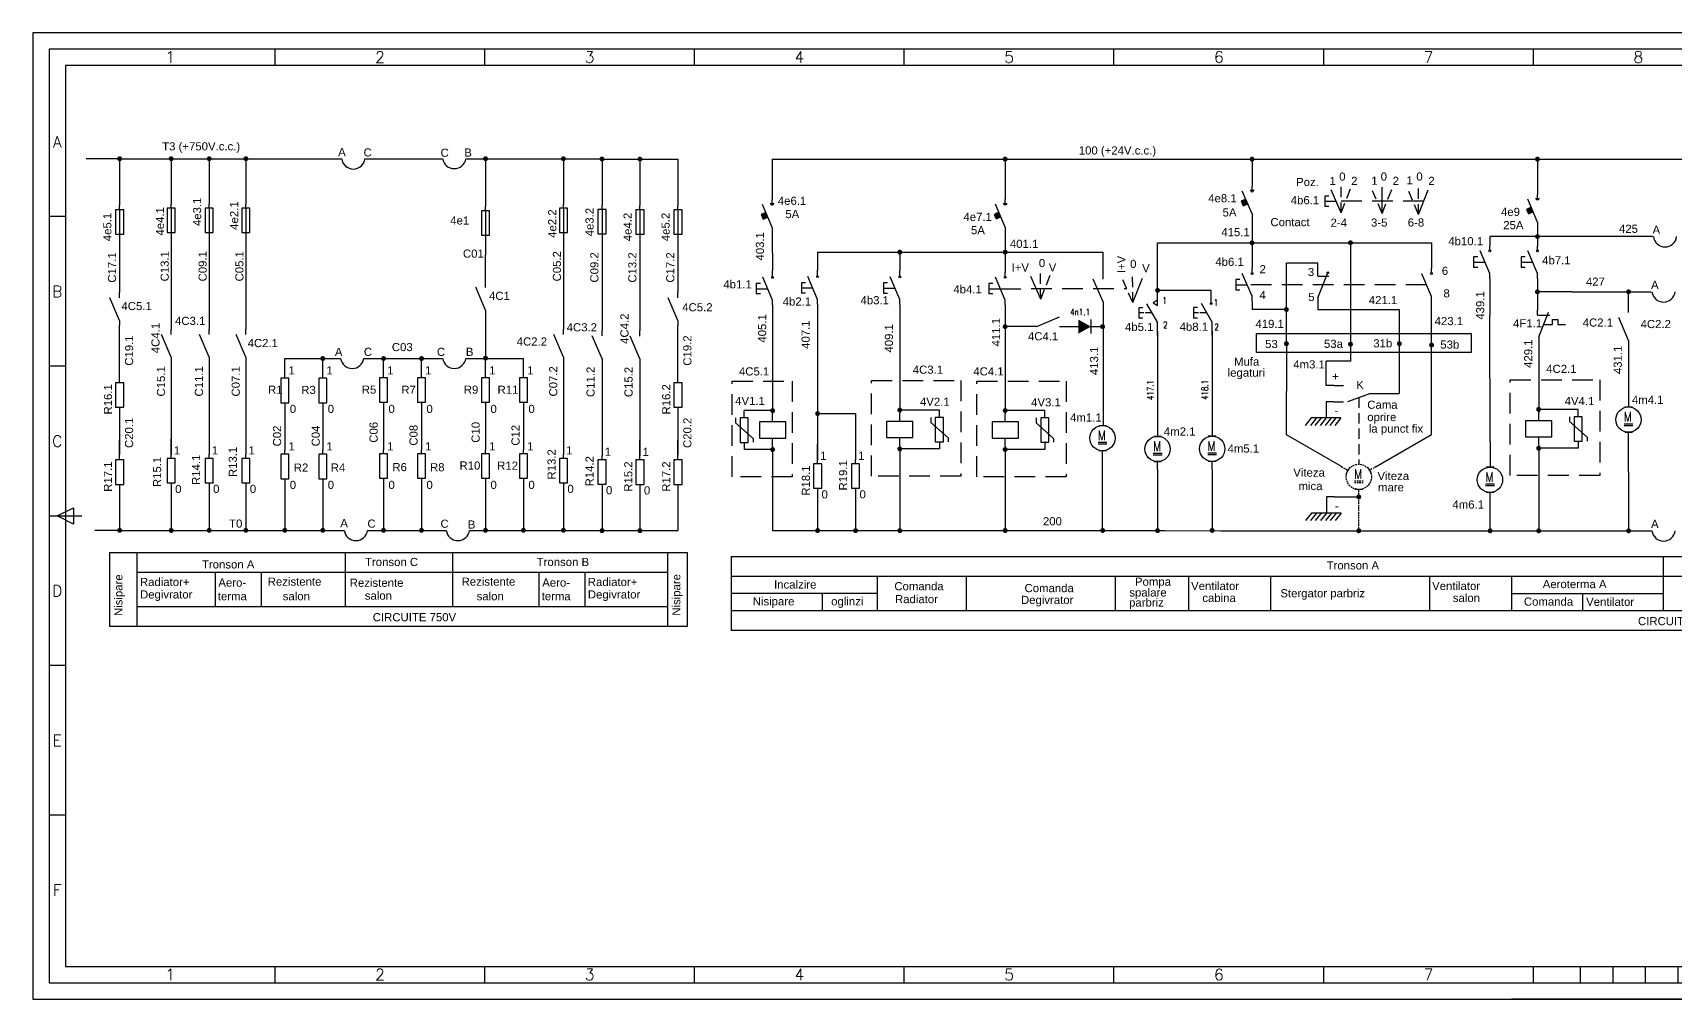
# Model space of a CAD drawing. Header units: millimetres. Extents: x 2616 to 3667, y 1624 to 1921.
# Drawn here: x 2616 to 3120, y 1624 to 1921 of the extents above; entities that cross this region are included whole.
import ezdxf
from ezdxf.enums import TextEntityAlignment as Align

# ---------------------------------------------------------------- set-up
doc = ezdxf.new("R2010")
doc.units = ezdxf.units.MM
for name, pattern in [('DASHED', [0.75, 0.5, -0.25]), ('DASHED2', [9.525, 6.35, -3.175]), ('HIDDEN2', [4.7625, 3.175, -1.5875])]:
    doc.linetypes.add(name, pattern=pattern)
doc.styles.add('ISO', font='SIMPLEX.shx')
doc.styles.add('ROMANS', font='ROMANS.shx', dxfattribs={"width": 0.8})
doc.styles.get("Standard").update_dxf_attribs({"font": 'arial.ttf'})

# ---------------------------------------------------------------- blocks, each defined once
blk = doc.blocks.new('5A4')
at = {"color": 70}
for p, q in [((-976.57, 287), (-976.57, 292)), ((-912.14, 287), (-912.14, 292)), ((-847.71, 287), (-847.71, 292)), ((-783.28, 287), (-783.28, 292)), ((-718.85, 287), (-718.85, 292)), ((-654.42, 287), (-654.42, 292)), ((-589.99, 287), (-589.99, 292)), ((-525.56, 282.05), (-525.56, 292)), ((-461.13, 287), (-461.13, 292)), ((-396.7, 287), (-396.7, 292)), ((-332.27, 287), (-332.27, 292)), ((-267.84, 287), (-267.84, 292)), ((-203.41, 287), (-203.41, 292)), ((-138.98, 287), (-138.98, 292)), ((-74.55, 287), (-74.55, 292)), ((-1041, 240.5), (-1046, 240.5)), ((-5, 240.5), (-10, 240.5)), ((-1041, 194.5), (-1046, 194.5)), ((-5, 194.5), (-10, 194.5)), ((-1046, 148.5), (-1036, 148.5)), ((-1043.5, 148.5), (-1038.5, 151)), ((-1038.5, 146), (-1043.5, 148.5)), ((-1038.5, 151), (-1038.5, 146)), ((-15, 148.5), (-5, 148.5)), ((-1041, 102.5), (-1046, 102.5)), ((-5, 102.5), (-10, 102.5)), ((-1041, 56.5), (-1046, 56.5)), ((-5, 56.5), (-10, 56.5)), ((-528, 12.5), (-523, 12.5)), ((-525.5, 7.5), (-528, 12.5)), ((-525.5, 10), (-525.5, 15)), ((-523, 12.5), (-525.5, 7.5)), ((-976.57, 5), (-976.57, 10)), ((-912.14, 5), (-912.14, 10)), ((-847.71, 5), (-847.71, 10)), ((-783.28, 5), (-783.28, 10)), ((-718.85, 5), (-718.85, 10)), ((-654.42, 5), (-654.42, 10)), ((-589.99, 5), (-589.99, 10)), ((-589.99, 5), (-589.99, 10)), ((-575.5, 5), (-575.5, 10)), ((-565.5, 5), (-565.5, 10)), ((-555.5, 5), (-555.5, 10)), ((-545.5, 5), (-545.5, 10)), ((-535.5, 5), (-535.5, 10)), ((-525.5, 10), (-525.5, 5)), ((-515.5, 5), (-515.5, 10)), ((-505.5, 5), (-505.5, 10)), ((-495.5, 5), (-495.5, 10)), ((-485.5, 5), (-485.5, 10)), ((-475.5, 5), (-475.5, 10)), ((-461.13, 5), (-461.13, 10)), ((-461.13, 5), (-461.13, 10)), ((-396.7, 5), (-396.7, 10)), ((-332.27, 5), (-332.27, 10)), ((-267.84, 5), (-267.84, 10)), ((-203.41, 5), (-203.41, 10)), ((-138.98, 5), (-138.98, 10)), ((-74.55, 5), (-74.55, 10))]:
    blk.add_line(p, q, dxfattribs=at)
at = {"color": 240}
for points in [[(0, 0), (0, 297), (-1051, 297), (-1051, 0)], [(-5, 5), (-5, 292), (-1046, 292), (-1046, 5)]]:
    blk.add_lwpolyline(points, close=True, dxfattribs=at)
at = {"color": 70}
blk.add_lwpolyline([(-1041, 287), (-1041, 10), (-10, 10), (-10, 287)], close=True, dxfattribs=at)
at = {"color": 50, "style": 'ISO'}
for s, p in [('1', (-1008.78, 289.55)), ('2', (-944.36, 289.55)), ('3', (-879.92, 289.55)), ('4', (-815.49, 289.55)), ('5', (-751.07, 289.55)), ('6', (-686.63, 289.55)), ('7', (-622.21, 289.55)), ('8', (-557.77, 289.55)), ('9', (-493.35, 289.55)), ('10', (-428.92, 289.55)), ('11', (-364.49, 289.55)), ('12', (-300.06, 289.55)), ('13', (-235.63, 289.55)), ('14', (-171.19, 289.55)), ('15', (-106.77, 289.55)), ('16', (-42.34, 289.55)), ('A', (-1043.5, 263.5)), ('A', (-7.5, 263.5)), ('B', (-1043.5, 217.5)), ('B', (-7.5, 217.5)), ('C', (-1043.5, 171.5)), ('C', (-7.5, 171.5)), ('D', (-1043.5, 125.5)), ('D', (-7.5, 125.5)), ('E', (-1043.5, 79.5)), ('E', (-7.5, 79.5)), ('F', (-1043.5, 33.5)), ('F', (-7.5, 33.5)), ('1', (-1008.78, 7.55)), ('2', (-944.36, 7.55)), ('3', (-879.92, 7.55)), ('4', (-815.49, 7.55)), ('5', (-751.07, 7.55)), ('6', (-686.63, 7.55)), ('7', (-622.21, 7.55)), ('10', (-428.92, 7.55)), ('11', (-364.49, 7.55)), ('12', (-300.06, 7.55)), ('13', (-235.63, 7.55)), ('14', (-171.19, 7.55)), ('15', (-106.77, 7.55)), ('16', (-42.34, 7.55))]:
    blk.add_text(s, height=3.5, dxfattribs=at).set_placement(p, align=Align.MIDDLE)

msp = doc.modelspace()

# ---------------------------------------------------------------- linework, layer by layer
at = {"color": 1}
for p, q in [((2642.59, 1882.46), (2632.26, 1882.46)), ((2642.59, 1882.46), (2690.08, 1882.46)), ((2642.59, 1882.46), (2642.59, 1868.04)), ((2658.42, 1882.46), (2658.42, 1868.51)), ((2670.08, 1882.46), (2670.08, 1868.51)), ((2681.37, 1882.46), (2681.37, 1868.51)), ((2690.08, 1882.46), (2710.81, 1882.46)), ((2710.81, 1882.46), (2710.81, 1882.46)), ((2717.96, 1882.46), (2741.83, 1882.46)), ((2741.83, 1882.29), (2741.86, 1882.29)), ((2748.95, 1882.46), (2778.72, 1882.46)), ((2755, 1882.46), (2755, 1867.73)), ((2778.72, 1882.46), (2789.98, 1882.46)), ((2778.94, 1882.46), (2778.94, 1868.51)), ((2790.79, 1882.37), (2790.79, 1868.08)), ((2791.16, 1882.37), (2794.86, 1882.37)), ((2794.86, 1882.37), (2814.11, 1882.37)), ((2802.45, 1882.34), (2802.45, 1868.04)), ((2814.11, 1882.37), (2814.11, 1868.04)), ((2843.06, 1882.33), (3058, 1882.33)), ((2843.06, 1882.33), (2843.06, 1869.94)), ((2914.65, 1882.41), (2914.65, 1869.97)), ((2990.5, 1882.33), (2990.5, 1874.01)), ((3058, 1882.33), (3068.63, 1882.33)), ((3068.63, 1882.33), (3091.48, 1882.33)), ((3078.17, 1882.33), (3078.17, 1871.51)), ((3091.48, 1882.33), (3149.67, 1882.29)), ((2990.5, 1865.51), (2987.5, 1872.51)), ((2989.87, 1872.76), (2991.13, 1872.76)), ((2990.5, 1872.76), (2990.5, 1874.01)), ((2642.59, 1866.79), (2642.59, 1868.04)), ((2658.42, 1867.26), (2658.42, 1868.51)), ((2658.42, 1867.26), (2658.42, 1859.76)), ((2670.08, 1867.26), (2670.08, 1868.51)), ((2670.08, 1867.26), (2670.08, 1859.76)), ((2681.37, 1867.26), (2681.37, 1868.51)), ((2681.37, 1867.26), (2681.37, 1859.76)), ((2755, 1866.48), (2755, 1867.73)), ((2778.94, 1867.26), (2778.94, 1868.51)), ((2778.94, 1867.26), (2778.94, 1859.76)), ((2790.79, 1866.83), (2790.79, 1868.08)), ((2802.45, 1866.79), (2802.45, 1868.04)), ((2814.11, 1866.79), (2814.11, 1868.04)), ((2843.19, 1861.12), (2840.06, 1868.44)), ((2842.43, 1868.69), (2843.69, 1868.69)), ((2843.06, 1868.69), (2843.06, 1869.94)), ((2914.65, 1861.47), (2911.65, 1868.47)), ((2914.02, 1868.72), (2915.28, 1868.72)), ((2914.65, 1868.72), (2914.65, 1869.97)), ((3014.08, 1870.99), (3012.83, 1870.99)), ((3012.83, 1870.99), (3012.83, 1867.76)), ((3012.83, 1869.37), (3016.33, 1869.38)), ((3014.08, 1867.76), (3012.83, 1867.76)), ((3078.17, 1863.01), (3075.17, 1870.01)), ((3077.54, 1870.26), (3078.8, 1870.26)), ((3078.17, 1870.26), (3078.17, 1871.51)), ((2642.59, 1866.79), (2642.59, 1859.29)), ((2755, 1866.48), (2755, 1858.98)), ((2790.79, 1866.83), (2790.79, 1859.33)), ((2802.45, 1866.79), (2802.45, 1859.29)), ((2814.11, 1866.79), (2814.11, 1859.29)), ((2990.5, 1865.51), (2990.5, 1864.01)), ((2990.5, 1864.01), (2990.5, 1856.62)), ((3078.17, 1863.01), (3078.17, 1861.51)), ((2642.59, 1859.29), (2642.59, 1858.05)), ((2642.59, 1858.05), (2642.59, 1841.34)), ((2658.42, 1859.76), (2658.42, 1858.51)), ((2658.42, 1858.51), (2658.42, 1830.05)), ((2670.08, 1859.76), (2670.08, 1858.51)), ((2670.08, 1858.51), (2670.08, 1830.05)), ((2681.37, 1859.76), (2681.37, 1858.51)), ((2681.37, 1858.51), (2681.37, 1830.05)), ((2755, 1858.98), (2755, 1857.73)), ((2755, 1857.73), (2755, 1852.85)), ((2778.94, 1859.76), (2778.94, 1858.51)), ((2778.94, 1858.51), (2778.94, 1830.05)), ((2790.79, 1859.33), (2790.79, 1858.08)), ((2790.79, 1858.08), (2790.79, 1829.62)), ((2802.45, 1859.29), (2802.45, 1858.05)), ((2802.45, 1858.05), (2802.45, 1829.58)), ((2814.11, 1859.29), (2814.11, 1858.05)), ((2814.11, 1858.05), (2814.11, 1841.34)), ((2843.19, 1853.57), (2843.19, 1861.12)), ((2914.65, 1861.47), (2914.65, 1859.97)), ((2914.65, 1859.97), (2914.65, 1847.52)), ((3113.6, 1858.52), (3063.56, 1858.52)), ((3063.56, 1858.52), (3063.56, 1855.66)), ((3078.17, 1861.51), (3078.17, 1855.66)), ((2755, 1842.93), (2755, 1852.84)), ((2843.19, 1853.57), (2843.19, 1848.08)), ((2857.02, 1853.74), (2944.7, 1853.74)), ((2857.02, 1853.74), (2857.02, 1848.32)), ((2882.27, 1853.74), (2882.27, 1848.26)), ((2944.7, 1847.04), (2944.7, 1853.75)), ((2961.47, 1856.62), (3045.63, 1856.62)), ((2961.47, 1841.93), (2961.47, 1856.62)), ((2990.5, 1856.62), (2990.5, 1848.69)), ((3020.73, 1856.64), (3020.73, 1831.71)), ((3045.63, 1856.65), (3045.63, 1848.73)), ((3059.81, 1852.27), (3058.56, 1852.27)), ((3058.56, 1852.27), (3058.56, 1849.05)), ((3063.56, 1847.16), (3060.56, 1854.16)), ((3063.56, 1854.41), (3063.56, 1855.66)), ((3074.42, 1852.27), (3073.17, 1852.27)), ((3073.17, 1852.27), (3073.17, 1849.05)), ((3078.17, 1847.16), (3075.17, 1854.16)), ((3078.17, 1854.41), (3078.17, 1855.66)), ((2843.19, 1847.51), (2843.19, 1848.08)), ((2843.19, 1846.26), (2843.19, 1847.51)), ((2857.02, 1847.74), (2857.02, 1848.32)), ((2857.02, 1846.49), (2857.02, 1847.74)), ((2882.27, 1847.69), (2882.27, 1848.26)), ((2882.27, 1846.44), (2882.27, 1847.69)), ((2914.65, 1846.27), (2914.65, 1847.52)), ((2944.7, 1845.41), (2944.7, 1847.04)), ((2990.5, 1840.19), (2987.5, 1847.19)), ((2990.5, 1847.44), (2990.5, 1848.69)), ((3010.71, 1850.37), (3001.04, 1850.37)), ((3001.04, 1831.71), (3001.04, 1850.37)), ((3010.71, 1848.19), (3010.71, 1850.37)), ((3010.71, 1846.35), (3010.71, 1848.19)), ((3010.71, 1839.69), (3013.71, 1847.19)), ((3045.63, 1840.11), (3042.63, 1847.11)), ((3045.63, 1847.48), (3045.63, 1848.73)), ((3058.56, 1850.66), (3062.06, 1850.66)), ((3059.81, 1849.05), (3058.56, 1849.05)), ((3063.56, 1845.66), (3063.56, 1847.16)), ((3073.17, 1850.66), (3076.67, 1850.66)), ((3074.42, 1849.05), (3073.17, 1849.05)), ((3078.17, 1845.66), (3078.17, 1847.16)), ((2755, 1835.95), (2752, 1842.95)), ((2838.19, 1844.12), (2838.19, 1840.9)), ((2839.44, 1844.12), (2838.19, 1844.12)), ((2838.19, 1842.51), (2841.69, 1842.51)), ((2843.19, 1839.01), (2840.19, 1846.01)), ((2852.02, 1844.36), (2852.02, 1841.13)), ((2853.27, 1844.36), (2852.02, 1844.36)), ((2852.02, 1842.74), (2855.51, 1842.74)), ((2857.02, 1839.24), (2854.02, 1846.24)), ((2878.52, 1844.3), (2877.27, 1844.3)), ((2877.27, 1844.3), (2877.27, 1841.07)), ((2877.27, 1842.69), (2880.77, 1842.69)), ((2882.27, 1839.19), (2879.27, 1846.19)), ((2909.65, 1844.13), (2909.65, 1840.91)), ((2910.9, 1844.13), (2909.65, 1844.13)), ((2909.65, 1842.52), (2913.15, 1842.52)), ((2914.65, 1839.02), (2911.65, 1846.02)), ((2944.7, 1838.43), (2941.7, 1845.43)), ((2977.97, 1842), (2961.47, 1842)), ((2961.47, 1837.36), (2961.47, 1841.93)), ((2977.97, 1838.2), (2977.97, 1842)), ((2985.5, 1845.31), (2985.5, 1842.08)), ((2986.75, 1845.31), (2985.5, 1845.31)), ((2985.5, 1843.69), (2989, 1843.7)), ((2986.75, 1842.08), (2985.5, 1842.08)), ((3063.56, 1845.66), (3063.56, 1834.39)), ((3078.17, 1845.66), (3078.17, 1835.97)), ((2642.59, 1832.72), (2639.59, 1839.72)), ((2642.59, 1839.71), (2642.59, 1841.34)), ((2814.11, 1832.73), (2811.11, 1839.73)), ((2814.11, 1839.71), (2814.11, 1841.34)), ((2839.44, 1840.9), (2838.19, 1840.9)), ((2843.19, 1837.51), (2843.19, 1839.01)), ((2843.19, 1837.51), (2843.19, 1818.14)), ((2853.27, 1841.13), (2852.02, 1841.13)), ((2857.02, 1837.74), (2857.02, 1839.24)), ((2857.02, 1837.74), (2857.02, 1818.37)), ((2878.52, 1841.07), (2877.27, 1841.07)), ((2882.27, 1837.69), (2882.27, 1839.19)), ((2882.27, 1837.69), (2882.27, 1818.31)), ((2910.9, 1840.91), (2909.65, 1840.91)), ((2914.65, 1837.52), (2914.65, 1839.02)), ((2914.65, 1837.52), (2914.65, 1818.15)), ((2944.7, 1838.43), (2944.7, 1837.05)), ((2944.7, 1837.05), (2944.7, 1800.47)), ((2956.96, 1836.66), (2955.71, 1836.66)), ((2955.71, 1836.66), (2955.71, 1833.44)), ((2961.47, 1832.21), (2958.2, 1837.88)), ((2961.47, 1838.99), (2960.1, 1838.18)), ((2960.1, 1838.18), (2961.48, 1837.35)), ((2973.73, 1836.73), (2972.48, 1836.73)), ((2972.48, 1836.73), (2972.48, 1833.5)), ((2978.24, 1832.28), (2974.97, 1837.95)), ((2990.5, 1838.69), (2990.5, 1840.19)), ((2990.5, 1838.69), (2990.5, 1836.11)), ((3010.71, 1839.69), (3010.71, 1836.15)), ((3045.63, 1831.71), (3045.63, 1840.11)), ((3088.78, 1841.57), (3078.17, 1841.57)), ((3088.78, 1841.57), (3113.14, 1841.57)), ((3106.19, 1835.24), (3106.19, 1841.57)), ((2642.59, 1832.72), (2642.59, 1831.34)), ((2755, 1835.95), (2755, 1820.43)), ((2814.11, 1832.73), (2814.11, 1831.35)), ((2924.35, 1830.86), (2931.35, 1833.86)), ((2957.22, 1835.05), (2955.71, 1835.05)), ((2956.96, 1833.44), (2955.71, 1833.44)), ((2959.83, 1835.05), (2957.67, 1835.05)), ((2961.47, 1830.19), (2961.47, 1832.21)), ((2973.99, 1835.12), (2972.48, 1835.12)), ((2973.99, 1835.12), (2972.48, 1835.12)), ((2973.73, 1833.5), (2972.48, 1833.5)), ((2976.61, 1835.12), (2974.44, 1835.12)), ((2978.24, 1830.26), (2978.24, 1832.28)), ((3001.04, 1836.11), (2990.5, 1836.11)), ((3001.04, 1825.62), (3001.04, 1831.71)), ((3010.71, 1836.15), (3035.74, 1836.15)), ((3020.73, 1831.71), (3020.73, 1825.63)), ((3035.74, 1836.15), (3035.74, 1831.71)), ((3035.74, 1831.71), (3035.74, 1810.87)), ((3045.63, 1810.87), (3045.63, 1831.71)), ((3063.63, 1795.43), (3063.56, 1834.39)), ((3078.17, 1834.43), (3078.17, 1835.97)), ((3078.55, 1827.77), (3081.55, 1835.27)), ((3082.83, 1833.08), (3084.44, 1833.08)), ((3082.83, 1831.48), (3082.83, 1833.08)), ((3084.44, 1833.08), (3084.44, 1831.48)), ((3106.19, 1826.62), (3103.19, 1833.62)), ((2642.59, 1819.59), (2642.59, 1831.34)), ((2658.42, 1821.43), (2655.42, 1828.43)), ((2658.42, 1828.41), (2658.42, 1830.05)), ((2670.08, 1821.43), (2667.08, 1828.43)), ((2670.08, 1828.41), (2670.08, 1830.05)), ((2681.37, 1821.43), (2678.37, 1828.43)), ((2681.37, 1828.41), (2681.37, 1830.05)), ((2778.94, 1821.43), (2775.94, 1828.43)), ((2778.94, 1828.41), (2778.94, 1830.05)), ((2790.79, 1821), (2787.79, 1828)), ((2790.79, 1827.98), (2790.79, 1829.62)), ((2802.45, 1820.97), (2799.45, 1827.97)), ((2802.45, 1827.95), (2802.45, 1829.58)), ((2814.11, 1819.59), (2814.11, 1831.35)), ((2924.35, 1830.86), (2914.65, 1830.86)), ((2931.34, 1830.86), (2932.97, 1830.86)), ((2932.97, 1830.86), (2944.58, 1830.86)), ((2961.47, 1828.16), (2961.47, 1830.19)), ((2961.47, 1829.51), (2961.47, 1799.51)), ((2978.24, 1828.23), (2978.24, 1830.26)), ((2978.24, 1829.57), (2978.24, 1799.57)), ((3078.55, 1827.77), (3078.55, 1826.27)), ((3080.05, 1831.52), (3082.83, 1831.48)), ((3084.44, 1831.48), (3086.79, 1831.48)), ((3106.19, 1826.62), (3106.19, 1825.24)), ((3001.04, 1825.25), (3001.04, 1810.87)), ((3020.73, 1825.63), (3020.73, 1820.26)), ((3078.55, 1826.27), (3078.55, 1818.52)), ((3106.19, 1825.24), (3106.19, 1813.97)), ((2642.59, 1814.88), (2642.59, 1819.59)), ((2658.42, 1821.43), (2658.42, 1820.05)), ((2658.42, 1820.05), (2658.42, 1791.59)), ((2670.08, 1821.43), (2670.08, 1820.05)), ((2670.08, 1820.05), (2670.08, 1791.59)), ((2681.37, 1821.43), (2681.37, 1820.05)), ((2681.37, 1820.05), (2681.37, 1791.59)), ((2693.34, 1821.05), (2710.48, 1821.05)), ((2693.34, 1816.23), (2693.34, 1821.05)), ((2705, 1816.23), (2705, 1821.05)), ((2717.6, 1821.05), (2741.83, 1821.05)), ((2723.66, 1816.35), (2723.66, 1821.05)), ((2735.32, 1816.35), (2735.32, 1821.05)), ((2748.95, 1821.05), (2766.66, 1821.05)), ((2755, 1816.35), (2755, 1821.18)), ((2766.66, 1816.35), (2766.66, 1821.05)), ((2778.94, 1821.43), (2778.94, 1820.05)), ((2778.94, 1820.05), (2778.94, 1791.59)), ((2790.79, 1821), (2790.79, 1819.62)), ((2790.79, 1819.62), (2790.79, 1791.16)), ((2802.45, 1820.97), (2802.45, 1819.59)), ((2802.45, 1819.59), (2802.45, 1791.13)), ((2814.11, 1814.88), (2814.11, 1819.59)), ((2843.19, 1818.14), (2843.19, 1804.06)), ((2857.02, 1818.37), (2857.02, 1789.91)), ((2882.27, 1818.31), (2882.27, 1804.24)), ((2914.65, 1818.15), (2914.65, 1804.08)), ((3013.25, 1816.49), (3013.25, 1820.26)), ((3020.73, 1820.26), (3013.25, 1820.26)), ((3013.25, 1812.79), (3013.25, 1816.49)), ((3078.55, 1818.52), (3078.55, 1804.45)), ((2642.59, 1813.63), (2642.59, 1814.88)), ((2693.34, 1814.98), (2693.34, 1816.23)), ((2705, 1814.98), (2705, 1816.23)), ((2723.66, 1815.1), (2723.66, 1816.35)), ((2735.32, 1815.1), (2735.32, 1816.35)), ((2755, 1815.1), (2755, 1816.35)), ((2766.66, 1815.1), (2766.66, 1816.35)), ((2814.11, 1813.63), (2814.11, 1814.88)), ((3015.59, 1812.79), (3013.25, 1812.79)), ((3015.59, 1812.79), (3017.09, 1812.79)), ((3017.09, 1812.79), (3018.59, 1812.79)), ((3106.19, 1813.91), (3106.19, 1806.16)), ((2693.34, 1807.48), (2693.34, 1806.23)), ((2705, 1807.48), (2705, 1806.23)), ((2723.66, 1807.6), (2723.66, 1806.35)), ((2723.66, 1806.35), (2723.66, 1793.01)), ((2735.32, 1807.6), (2735.32, 1806.35)), ((2735.32, 1806.35), (2735.32, 1793.01)), ((2755, 1807.6), (2755, 1806.35)), ((2755, 1806.35), (2755, 1793.01)), ((2766.66, 1807.6), (2766.66, 1806.35)), ((2766.66, 1806.35), (2766.66, 1793.01)), ((3001.04, 1797.62), (3001.04, 1810.87)), ((3013.25, 1807.79), (3013.25, 1802.83)), ((3015.59, 1807.79), (3013.25, 1807.79)), ((3015.59, 1807.79), (3017.09, 1807.79)), ((3017.09, 1807.79), (3018.59, 1807.79)), ((3026.84, 1810.29), (3019.84, 1807.79)), ((3026.84, 1810.29), (3031.11, 1810.29)), ((3031.11, 1810.29), (3035.74, 1810.29)), ((3035.74, 1810.87), (3035.74, 1810.29)), ((3045.63, 1797.67), (3045.63, 1810.87)), ((2642.59, 1806.13), (2642.59, 1804.88)), ((2642.59, 1804.88), (2642.59, 1791.54)), ((2693.34, 1806.23), (2693.34, 1792.88)), ((2705, 1806.23), (2705, 1792.88)), ((2814.11, 1806.13), (2814.11, 1804.88)), ((2814.11, 1804.88), (2814.11, 1791.54)), ((2831.81, 1802.79), (2831.81, 1801.26)), ((2834.47, 1802.79), (2834.47, 1805.04)), ((2843.57, 1805.04), (2834.47, 1805.04)), ((2843.19, 1801.56), (2843.19, 1804.06)), ((2857.02, 1804.14), (2868.68, 1804.14)), ((2868.68, 1804.14), (2868.68, 1789.91)), ((2894.42, 1805.22), (2882.27, 1805.22)), ((2882.27, 1801.74), (2882.27, 1804.24)), ((2891.76, 1802.97), (2891.76, 1801.44)), ((2891.76, 1801.44), (2897.16, 1796.68)), ((2894.42, 1802.97), (2894.42, 1805.22)), ((2926.8, 1805.06), (2914.65, 1805.06)), ((2914.65, 1801.58), (2914.65, 1804.08)), ((2924.14, 1802.8), (2924.14, 1801.27)), ((2926.8, 1802.8), (2926.8, 1805.06)), ((3008.7, 1802.83), (3006.85, 1800.51)), ((3010.25, 1802.83), (3008.4, 1800.51)), ((3017.77, 1802.83), (3008.7, 1802.83)), ((3011.68, 1802.83), (3009.82, 1800.51)), ((3013.25, 1802.83), (3011.39, 1800.51)), ((3014.8, 1802.83), (3012.94, 1800.51)), ((3016.22, 1802.83), (3014.37, 1800.51)), ((3017.77, 1802.83), (3015.92, 1800.51)), ((3090.7, 1805.43), (3078.55, 1805.43)), ((3078.55, 1801.95), (3078.55, 1804.45)), ((3088.04, 1803.18), (3088.04, 1801.65)), ((3088.04, 1801.65), (3093.44, 1796.89)), ((3090.7, 1803.18), (3090.7, 1805.43)), ((2658.42, 1791.56), (2658.42, 1796.38)), ((2831.81, 1801.26), (2837.21, 1796.5)), ((2837.21, 1796.5), (2837.21, 1795.3)), ((2843.19, 1794.06), (2843.19, 1796.56)), ((2882.27, 1794.24), (2882.27, 1796.74)), ((2897.16, 1796.68), (2897.16, 1795.47)), ((2914.65, 1794.07), (2914.65, 1796.58)), ((2924.14, 1801.27), (2929.54, 1796.52)), ((2929.54, 1796.52), (2929.54, 1795.31)), ((2961.47, 1799.51), (2961.47, 1797.14)), ((2978.24, 1799.57), (2978.24, 1797.2)), ((3017.95, 1787.86), (3001.04, 1797.62)), ((3028.63, 1787.86), (3045.63, 1797.67)), ((3078.55, 1794.45), (3078.55, 1796.95)), ((3093.44, 1796.89), (3093.44, 1795.68)), ((3104.77, 1801.02), (3107.51, 1801.02)), ((3104.77, 1800.5), (3107.51, 1800.5)), ((3106.19, 1786.21), (3106.19, 1798.39)), ((2642.59, 1791.12), (2642.59, 1795.95)), ((2658.42, 1790.31), (2658.42, 1791.56)), ((2670.08, 1790.34), (2670.08, 1791.59)), ((2681.37, 1790.34), (2681.37, 1791.59)), ((2693.34, 1791.63), (2693.34, 1792.88)), ((2705, 1791.63), (2705, 1792.88)), ((2723.66, 1791.76), (2723.66, 1793.01)), ((2735.32, 1791.76), (2735.32, 1793.01)), ((2755, 1791.76), (2755, 1793.01)), ((2766.66, 1791.76), (2766.66, 1793.01)), ((2778.94, 1790.34), (2778.94, 1791.59)), ((2802.45, 1791.13), (2802.45, 1795.95)), ((2814.11, 1791.13), (2814.11, 1795.95)), ((2834.47, 1795.34), (2834.47, 1793.08)), ((2843.57, 1793.08), (2834.47, 1793.08)), ((2843.19, 1794.06), (2843.19, 1783.43)), ((2857.02, 1789.91), (2857.02, 1794.74)), ((2882.27, 1794.24), (2882.27, 1783.61)), ((2894.42, 1793.26), (2882.27, 1793.26)), ((2894.42, 1795.52), (2894.42, 1793.26)), ((2914.65, 1794.07), (2914.65, 1783.44)), ((2926.8, 1793.1), (2914.65, 1793.1)), ((2926.8, 1795.35), (2926.8, 1793.1)), ((2943.17, 1795.33), (2945.91, 1795.33)), ((2943.17, 1794.81), (2945.91, 1794.81)), ((2944.58, 1768.2), (2944.58, 1792.7)), ((2960.1, 1792.01), (2962.84, 1792.01)), ((2960.1, 1791.48), (2962.84, 1791.48)), ((2976.88, 1792.07), (2979.61, 1792.07)), ((2976.88, 1791.55), (2979.61, 1791.55)), ((3063.63, 1795.43), (3063.63, 1787.69)), ((3078.55, 1794.45), (3078.55, 1783.82)), ((3090.7, 1793.47), (3078.55, 1793.47)), ((3090.7, 1795.73), (3090.7, 1793.47)), ((2642.59, 1789.87), (2642.59, 1791.12)), ((2790.79, 1789.91), (2790.79, 1791.16)), ((2802.45, 1789.88), (2802.45, 1791.13)), ((2814.11, 1789.88), (2814.11, 1791.13)), ((2857.02, 1788.66), (2857.02, 1789.91)), ((2868.68, 1788.66), (2868.68, 1789.91)), ((2961.47, 1787.01), (2961.47, 1789.37)), ((2961.47, 1787.01), (2961.47, 1768.15)), ((2978.24, 1787.07), (2978.24, 1789.43)), ((2978.24, 1787.07), (2978.24, 1768.22)), ((3106.19, 1786.21), (3106.19, 1768.11)), ((2642.59, 1782.37), (2642.59, 1781.13)), ((2642.59, 1781.13), (2642.59, 1768.16)), ((2658.42, 1782.81), (2658.42, 1781.56)), ((2658.42, 1781.56), (2658.42, 1768.21)), ((2670.08, 1782.84), (2670.08, 1781.59)), ((2670.08, 1781.59), (2670.08, 1768.25)), ((2681.37, 1782.84), (2681.37, 1781.59)), ((2681.37, 1781.59), (2681.37, 1768.25)), ((2693.34, 1784.13), (2693.34, 1768.12)), ((2705, 1784.13), (2705, 1768.12)), ((2723.66, 1784.26), (2723.66, 1768.25)), ((2735.32, 1784.26), (2735.32, 1768.25)), ((2755, 1784.26), (2755, 1768.25)), ((2766.66, 1784.26), (2766.66, 1768.25)), ((2778.94, 1782.84), (2778.94, 1781.59)), ((2778.94, 1781.59), (2778.94, 1768.25)), ((2790.79, 1782.41), (2790.79, 1781.16)), ((2790.79, 1781.16), (2790.79, 1768.16)), ((2802.45, 1782.38), (2802.45, 1781.13)), ((2802.45, 1781.13), (2802.45, 1768.16)), ((2814.11, 1782.38), (2814.11, 1781.13)), ((2814.11, 1781.13), (2814.11, 1768.16)), ((2843.19, 1783.43), (2843.19, 1768.17)), ((2857.02, 1781.16), (2857.02, 1779.91)), ((2868.68, 1781.16), (2868.68, 1779.91)), ((2882.27, 1783.61), (2882.27, 1768.17)), ((2914.65, 1783.44), (2914.65, 1768.2)), ((3062.21, 1782.55), (3064.95, 1782.55)), ((3062.21, 1782.03), (3064.95, 1782.03)), ((3078.55, 1783.82), (3078.55, 1768.11)), ((2857.02, 1779.91), (2857.02, 1768.17)), ((2868.68, 1779.91), (2868.68, 1768.14)), ((3015.67, 1778.53), (3013.33, 1778.53)), ((3013.33, 1778.53), (3013.33, 1773.57)), ((3015.67, 1778.53), (3023.29, 1778.53)), ((3063.63, 1767.74), (3063.63, 1779.92)), ((3008.79, 1773.57), (3006.93, 1771.24)), ((3010.33, 1773.57), (3008.48, 1771.24)), ((3017.85, 1773.57), (3008.79, 1773.57)), ((3011.76, 1773.57), (3009.9, 1771.24)), ((3013.33, 1773.57), (3011.47, 1771.24)), ((3014.88, 1773.57), (3013.02, 1771.24)), ((3016.31, 1773.57), (3014.45, 1771.24)), ((3017.85, 1773.57), (3016, 1771.24)), ((2642.59, 1768.25), (2634.94, 1768.25)), ((2642.59, 1768.25), (2685.34, 1768.25)), ((2685.34, 1768.25), (2711.57, 1768.25)), ((2718.72, 1768.25), (2742.92, 1768.25)), ((2750.07, 1768.25), (2763.72, 1768.25)), ((2763.72, 1768.25), (2774.9, 1768.25)), ((2774.9, 1768.25), (2794.67, 1768.25)), ((2794.67, 1768.25), (2814.11, 1768.25)), ((2843.19, 1768.17), (2956.08, 1768.17)), ((2956.08, 1768.17), (2963.57, 1768.17)), ((2963.57, 1768.17), (2980.85, 1768.11)), ((2980.85, 1768.11), (3061.21, 1768.11)), ((3061.21, 1768.11), (3068.63, 1768.11)), ((3068.63, 1768.11), (3091.48, 1768.11)), ((3091.48, 1768.11), (3113.33, 1768.11)), ((2639.44, 1761.39), (2816.96, 1761.39)), ((2639.44, 1761.39), (2639.44, 1738.69)), ((2647.96, 1738.69), (2647.96, 1761.39)), ((2711.83, 1761.39), (2711.83, 1744.69)), ((2744.84, 1761.39), (2744.84, 1744.69)), ((2810.85, 1761.39), (2810.85, 1738.69)), ((2816.96, 1761.39), (2816.96, 1738.69)), ((2830.51, 1760.28), (2830.51, 1737.49)), ((2830.51, 1760.19), (3472.5, 1760.19)), ((3116.79, 1760.19), (3116.79, 1743.49)), ((2647.96, 1755.4), (2810.85, 1755.4)), ((2671.9, 1755.4), (2671.9, 1744.69)), ((2686.06, 1755.4), (2686.06, 1744.69)), ((2771.4, 1755.4), (2771.4, 1744.69)), ((2785.55, 1755.4), (2785.55, 1744.69)), ((2830.51, 1754.2), (3472.5, 1754.2)), ((2875.32, 1754.2), (2875.32, 1743.49)), ((2902.61, 1754.2), (2902.61, 1743.49)), ((2948.44, 1754.2), (2948.44, 1743.49)), ((2971.01, 1754.2), (2971.01, 1743.49)), ((2996.13, 1754.2), (2996.13, 1743.49)), ((3045.06, 1754.2), (3045.06, 1743.49)), ((3070.19, 1754.2), (3070.19, 1743.49)), ((2875.32, 1748.84), (2830.51, 1748.84)), ((2858.44, 1748.84), (2858.44, 1743.49)), ((3070.19, 1748.84), (3116.79, 1748.84)), ((3091.98, 1748.84), (3091.98, 1743.49)), ((2810.85, 1744.69), (2647.96, 1744.69)), ((3472.5, 1743.49), (2830.51, 1743.49)), ((2816.96, 1738.69), (2639.44, 1738.69)), ((2924.24, 1737.49), (2830.51, 1737.49)), ((3472.5, 1737.49), (2924.24, 1737.49))]:
    msp.add_line(p, q, dxfattribs=at)
at = {"color": 3}
for p, q in [((3017.83, 1865.87), (3014.83, 1872.87)), ((3030.45, 1865.64), (3030.47, 1873.72)), ((3041.63, 1865.37), (3044.63, 1872.87)), ((2925.55, 1839.28), (2922.55, 1846.28)), ((2953.82, 1838.26), (2956.82, 1845.76)), ((2991.9, 1828.77), (3057.8, 1828.77)), ((2991.9, 1822.95), (2991.9, 1828.77)), ((3057.8, 1828.77), (3057.8, 1822.95)), ((3057.8, 1822.95), (2991.9, 1822.95))]:
    msp.add_line(p, q, dxfattribs=at)
at = {"color": 1, "linetype": 'HIDDEN2'}
for p, q in [((3017.83, 1865.87), (3017.83, 1873.95)), ((3017.83, 1865.87), (3020.83, 1873.37)), ((3030.45, 1865.64), (3027.45, 1872.64)), ((3030.45, 1865.64), (3033.45, 1873.14)), ((3041.63, 1865.37), (3038.63, 1872.37)), ((3041.63, 1865.37), (3041.62, 1873.45)), ((2925.55, 1839.28), (2925.54, 1847.36)), ((2925.55, 1839.28), (2928.55, 1846.78)), ((2953.82, 1838.26), (2950.82, 1845.26)), ((2953.82, 1838.26), (2953.81, 1846.33)), ((3023.34, 1809.04), (3023.34, 1788.57))]:
    msp.add_line(p, q, dxfattribs=at)
at = {"color": 1, "linetype": 'DASHED2'}
for p, q in [((3043.24, 1869.39), (3016.33, 1869.39)), ((2913.15, 1842.52), (2951.98, 1842.55)), ((3044.09, 1843.71), (2988.99, 1843.71)), ((2830.81, 1784.72), (2830.81, 1814.1)), ((2830.81, 1814.1), (2849.16, 1814.1)), ((2849.16, 1814.1), (2849.16, 1784.72)), ((2849.16, 1784.72), (2830.81, 1784.72))]:
    msp.add_line(p, q, dxfattribs=at)
at = {"color": 1, "linetype": 'DASHED'}
for p, q in [((3017.95, 1787.86), (3020, 1786.67)), ((3028.63, 1787.86), (3026.58, 1786.67)), ((3021.92, 1783.44), (3024.66, 1783.44)), ((3021.92, 1782.92), (3024.66, 1782.92)), ((3023.29, 1768.11), (3023.29, 1780.8))]:
    msp.add_line(p, q, dxfattribs=at)
at = {"color": 240}
msp.add_line((3280.22, 1624.16), (3070.22, 1624.16), dxfattribs=at)
at = {"color": 1, "const_width": 0.75}
for points in [[(2642.21, 1882.46, 1), (2642.96, 1882.46, 1)], [(2658.05, 1882.46, 1), (2658.8, 1882.46, 1)], [(2669.71, 1882.46, 1), (2670.46, 1882.46, 1)], [(2680.99, 1882.46, 1), (2681.74, 1882.46, 1)], [(2754.62, 1882.46, 1), (2755.37, 1882.46, 1)], [(2778.56, 1882.46, 1), (2779.31, 1882.46, 1)], [(2790.41, 1882.37, 1), (2791.16, 1882.37, 1)], [(2802.07, 1882.34, 1), (2802.82, 1882.34, 1)], [(2914.27, 1882.33, 1), (2915.02, 1882.33, 1)], [(2990.12, 1882.33, 1), (2990.87, 1882.33, 1)], [(3077.8, 1882.33, 1), (3078.55, 1882.33, 1)], [(2990.12, 1856.62, 1), (2990.87, 1856.62, 1)], [(3020.36, 1856.64, 1), (3021.11, 1856.64, 1)], [(3077.8, 1858.54, 1), (3078.55, 1858.54, 1)], [(2881.89, 1853.74, 1), (2882.64, 1853.74, 1)], [(2914.27, 1853.74, 1), (2915.02, 1853.74, 1)], [(2961.09, 1842, 1), (2961.84, 1842, 1)], [(3077.8, 1841.57, 1), (3078.55, 1841.57, 1)], [(3105.81, 1841.57, 1), (3106.56, 1841.57, 1)], [(3000.67, 1836.11, 1), (3001.42, 1836.11, 1)], [(2914.27, 1830.86, 1), (2915.02, 1830.86, 1)], [(2944.21, 1830.86, 1), (2944.96, 1830.86, 1)], [(2704.62, 1821.05, 1), (2705.37, 1821.05, 1)], [(2723.28, 1821.05, 1), (2724.03, 1821.05, 1)], [(2734.95, 1821.05, 1), (2735.7, 1821.05, 1)], [(2754.62, 1821.18, 1), (2755.37, 1821.18, 1)], [(3000.67, 1825.62, 1), (3001.42, 1825.62, 1)], [(3020.36, 1825.46, 1), (3021.11, 1825.46, 1)], [(3035.38, 1825.62, 1), (3036.13, 1825.62, 1)], [(3045.26, 1825.19, 1), (3046.01, 1825.19, 1)], [(2842.82, 1805.04, 1), (2843.57, 1805.04, 1)], [(2856.64, 1804.14, 1), (2857.39, 1804.14, 1)], [(2881.89, 1805.22, 1), (2882.64, 1805.22, 1)], [(2914.27, 1805.06, 1), (2915.02, 1805.06, 1)], [(3078.17, 1805.43, 1), (3078.92, 1805.43, 1)], [(2842.82, 1793.08, 1), (2843.57, 1793.08, 1)], [(2881.89, 1793.26, 1), (2882.64, 1793.26, 1)], [(2914.27, 1793.1, 1), (2915.02, 1793.1, 1)], [(3078.17, 1793.47, 1), (3078.92, 1793.47, 1)], [(3022.91, 1778.53, 1), (3023.66, 1778.53, 1)], [(2642.21, 1768.25, 1), (2642.96, 1768.25, 1)], [(2658.05, 1768.21, 1), (2658.8, 1768.21, 1)], [(2669.71, 1768.25, 1), (2670.46, 1768.25, 1)], [(2680.99, 1768.25, 1), (2681.74, 1768.25, 1)], [(2692.96, 1768.25, 1), (2693.71, 1768.25, 1)], [(2704.62, 1768.25, 1), (2705.37, 1768.25, 1)], [(2723.28, 1768.25, 1), (2724.03, 1768.25, 1)], [(2734.95, 1768.25, 1), (2735.7, 1768.25, 1)], [(2754.62, 1768.25, 1), (2755.37, 1768.25, 1)], [(2766.28, 1768.25, 1), (2767.03, 1768.25, 1)], [(2778.56, 1768.25, 1), (2779.31, 1768.25, 1)], [(2790.41, 1768.16, 1), (2791.16, 1768.16, 1)], [(2802.07, 1768.16, 1), (2802.82, 1768.16, 1)], [(2856.64, 1768.17, 1), (2857.39, 1768.17, 1)], [(2868.3, 1768.17, 1), (2869.05, 1768.17, 1)], [(2881.89, 1768.17, 1), (2882.64, 1768.17, 1)], [(2914.27, 1768.2, 1), (2915.02, 1768.2, 1)], [(2944.21, 1768.2, 1), (2944.96, 1768.2, 1)], [(2961.09, 1768.15, 1), (2961.84, 1768.15, 1)], [(2977.87, 1768.22, 1), (2978.62, 1768.22, 1)], [(3022.91, 1768.11, 1), (3023.66, 1768.11, 1)], [(3063.25, 1768.11, 1), (3064, 1768.11, 1)], [(3078.17, 1768.11, 1), (3078.92, 1768.11, 1)], [(3105.81, 1768.11, 1), (3106.56, 1768.11, 1)]]:
    msp.add_lwpolyline(points, format="xyb", close=True, dxfattribs=at)
at = {"color": 1, "flags": 128}
for points in [[(2659.67, 1859.76), (2659.67, 1867.26), (2657.17, 1867.26), (2657.17, 1859.76)], [(2671.33, 1859.76), (2671.33, 1867.26), (2668.83, 1867.26), (2668.83, 1859.76)], [(2682.62, 1859.76), (2682.62, 1867.26), (2680.12, 1867.26), (2680.12, 1859.76)], [(2780.19, 1859.76), (2780.19, 1867.26), (2777.69, 1867.26), (2777.69, 1859.76)], [(2989.18, 1868.62), (2988.55, 1870.04), (2987.13, 1869.41), (2987.76, 1867.99)], [(3076.86, 1866.12), (3076.23, 1867.53), (3074.81, 1866.9), (3075.44, 1865.49)], [(2643.84, 1859.29), (2643.84, 1866.79), (2641.34, 1866.79), (2641.34, 1859.29)], [(2756.25, 1858.98), (2756.25, 1866.48), (2753.75, 1866.48), (2753.75, 1858.98)], [(2792.04, 1859.33), (2792.04, 1866.83), (2789.54, 1866.83), (2789.54, 1859.33)], [(2803.7, 1859.29), (2803.7, 1866.79), (2801.2, 1866.79), (2801.2, 1859.29)], [(2815.36, 1859.29), (2815.36, 1866.79), (2812.86, 1866.79), (2812.86, 1859.29)], [(2841.74, 1864.55), (2841.11, 1865.97), (2839.69, 1865.33), (2840.32, 1863.92)], [(2913.33, 1864.58), (2912.7, 1865.99), (2911.28, 1865.36), (2911.91, 1863.95)], [(2643.84, 1806.13), (2643.84, 1813.63), (2641.34, 1813.63), (2641.34, 1806.13)], [(2694.59, 1807.48), (2694.59, 1814.98), (2692.09, 1814.98), (2692.09, 1807.48)], [(2706.25, 1807.48), (2706.25, 1814.98), (2703.75, 1814.98), (2703.75, 1807.48)], [(2724.91, 1807.6), (2724.91, 1815.1), (2722.41, 1815.1), (2722.41, 1807.6)], [(2736.57, 1807.6), (2736.57, 1815.1), (2734.07, 1815.1), (2734.07, 1807.6)], [(2756.25, 1807.6), (2756.25, 1815.1), (2753.75, 1815.1), (2753.75, 1807.6)], [(2767.91, 1807.6), (2767.91, 1815.1), (2765.41, 1815.1), (2765.41, 1807.6)], [(2815.36, 1806.13), (2815.36, 1813.63), (2812.86, 1813.63), (2812.86, 1806.13)], [(2835.72, 1795.29), (2835.72, 1802.79), (2833.22, 1802.79), (2833.22, 1795.29)], [(2847.24, 1796.56), (2847.24, 1801.56), (2839.14, 1801.56), (2839.14, 1796.56)], [(2886.32, 1796.74), (2886.32, 1801.74), (2878.22, 1801.74), (2878.22, 1796.74)], [(2895.67, 1795.47), (2895.67, 1802.97), (2893.17, 1802.97), (2893.17, 1795.47)], [(2918.7, 1796.58), (2918.7, 1801.58), (2910.6, 1801.58), (2910.6, 1796.58)], [(2928.05, 1795.3), (2928.05, 1802.8), (2925.55, 1802.8), (2925.55, 1795.3)], [(3082.6, 1796.95), (3082.6, 1801.95), (3074.5, 1801.95), (3074.5, 1796.95)], [(3091.95, 1795.68), (3091.95, 1803.18), (3089.45, 1803.18), (3089.45, 1795.68)], [(2694.59, 1784.13), (2694.59, 1791.63), (2692.09, 1791.63), (2692.09, 1784.13)], [(2706.25, 1784.13), (2706.25, 1791.63), (2703.75, 1791.63), (2703.75, 1784.13)], [(2724.91, 1784.26), (2724.91, 1791.76), (2722.41, 1791.76), (2722.41, 1784.26)], [(2736.57, 1784.26), (2736.57, 1791.76), (2734.07, 1791.76), (2734.07, 1784.26)], [(2756.25, 1784.26), (2756.25, 1791.76), (2753.75, 1791.76), (2753.75, 1784.26)], [(2767.91, 1784.26), (2767.91, 1791.76), (2765.41, 1791.76), (2765.41, 1784.26)], [(2643.84, 1782.37), (2643.84, 1789.87), (2641.34, 1789.87), (2641.34, 1782.37)], [(2659.67, 1782.81), (2659.67, 1790.31), (2657.17, 1790.31), (2657.17, 1782.81)], [(2671.33, 1782.84), (2671.33, 1790.34), (2668.83, 1790.34), (2668.83, 1782.84)], [(2682.62, 1782.84), (2682.62, 1790.34), (2680.12, 1790.34), (2680.12, 1782.84)], [(2780.19, 1782.84), (2780.19, 1790.34), (2777.69, 1790.34), (2777.69, 1782.84)], [(2792.04, 1782.41), (2792.04, 1789.91), (2789.54, 1789.91), (2789.54, 1782.41)], [(2803.7, 1782.38), (2803.7, 1789.88), (2801.2, 1789.88), (2801.2, 1782.38)], [(2815.36, 1782.38), (2815.36, 1789.88), (2812.86, 1789.88), (2812.86, 1782.38)], [(2858.27, 1781.16), (2858.27, 1788.66), (2855.77, 1788.66), (2855.77, 1781.16)], [(2869.93, 1781.16), (2869.93, 1788.66), (2867.43, 1788.66), (2867.43, 1781.16)]]:
    msp.add_lwpolyline(points, close=True, dxfattribs=at)
for points in [[(3010.71, 1846.35), (3014.13, 1846.35)], [(2940.98, 1833.03), (2940.98, 1828.7)], [(3078.17, 1834.43), (3081.96, 1834.43)]]:
    msp.add_lwpolyline(points, dxfattribs=at)
at = {"color": 1, "const_width": 0.24, "flags": 128}
msp.add_lwpolyline([(2940.76, 1830.86), (2937.23, 1832.83), (2937.23, 1828.9)], close=True, dxfattribs=at)
at = {"color": 1, "linetype": 'DASHED2'}
for points in [[(2873.54, 1814.28), (2901.01, 1814.28), (2901.01, 1784.9), (2873.54, 1784.9)], [(2905.92, 1814.11), (2933.39, 1814.11), (2933.39, 1784.73), (2905.92, 1784.73)], [(3069.82, 1814.49), (3097.29, 1814.49), (3097.29, 1785.11), (3069.82, 1785.11)]]:
    msp.add_lwpolyline(points, close=True, dxfattribs=at)
at = {"color": 1, "const_width": 0.4}
for points in [[(3104.94, 1806.16), (3107.44, 1806.16)], [(2943.33, 1800.47), (2945.83, 1800.47)], [(2960.22, 1797.14), (2962.72, 1797.14)], [(2976.99, 1797.2), (2979.49, 1797.2)], [(3107.44, 1798.39), (3104.94, 1798.39)], [(2945.83, 1792.7), (2943.33, 1792.7)], [(2962.72, 1789.37), (2960.22, 1789.37)], [(2979.49, 1789.43), (2976.99, 1789.43)], [(3062.38, 1787.69), (3064.88, 1787.69)], [(3064.88, 1779.92), (3062.38, 1779.92)]]:
    msp.add_lwpolyline(points, dxfattribs=at)
at = {"color": 1, "linetype": 'DASHED', "const_width": 0.4}
for points in [[(3019.37, 1785.59), (3020.62, 1787.75)], [(3027.2, 1785.59), (3025.95, 1787.75)], [(3024.54, 1780.8), (3022.04, 1780.8)]]:
    msp.add_lwpolyline(points, dxfattribs=at)
at = {"color": 1}
for centre, radius in [((2990.5, 1872.49), 0.273), ((2843.06, 1868.42), 0.273), ((2914.65, 1868.44), 0.273), ((3078.17, 1869.98), 0.273), ((3063.56, 1854.14), 0.273), ((3078.17, 1854.14), 0.273), ((2990.5, 1847.17), 0.273), ((3013.81, 1847.45), 0.273), ((3045.63, 1847.2), 0.273), ((2843.19, 1845.99), 0.273), ((2857.02, 1846.22), 0.273), ((2882.27, 1846.16), 0.273), ((2914.65, 1846), 0.273), ((2977.97, 1837.93), 0.273), ((3106.14, 1802.27), 3.89), ((2944.54, 1796.58), 3.89), ((2961.47, 1793.25), 3.89), ((2978.24, 1793.32), 3.89), ((3063.58, 1783.8), 3.89)]:
    msp.add_circle(centre, radius, dxfattribs=at)
at = {"color": 1, "linetype": 'DASHED'}
msp.add_circle((3023.29, 1784.69), 3.89, dxfattribs=at)
at = {"color": 1}
for centre, start, end in [((2714.38, 1882.9), 187.0535, 352.9465), ((2745.39, 1883.01), 188.7306, 351.2694), ((3117.37, 1858.96), 187.0535, 352.9465), ((3116.91, 1842.01), 187.0535, 352.9465), ((2714.04, 1821.6), 188.7306, 351.2694), ((2745.39, 1821.6), 188.7306, 351.2694), ((2715.15, 1768.69), 187.0535, 352.9465), ((2746.49, 1768.69), 187.0535, 352.9465), ((3116.91, 1768.56), 187.0535, 352.9465)]:
    msp.add_arc(centre, 3.6, start, end, dxfattribs=at)
for points in [[(2987.76, 1867.99), (2987.13, 1869.41), (2989.18, 1868.62), (2988.55, 1870.04)], [(3075.44, 1865.49), (3074.81, 1866.9), (3076.86, 1866.12), (3076.23, 1867.53)], [(2840.32, 1863.92), (2839.69, 1865.33), (2841.74, 1864.55), (2841.11, 1865.97)], [(2911.91, 1863.95), (2911.28, 1865.36), (2913.33, 1864.58), (2912.7, 1865.99)], [(2940.77, 1830.87), (2937.25, 1828.95), (2937.22, 1832.77)]]:
    msp.add_solid(points, dxfattribs=at)

# ---------------------------------------------------------------- block references
msp.add_blockref('5A4', (3666.92, 1624.16))

# ---------------------------------------------------------------- texts
for s, p in [('T3 (+750V.c.c.)', (2655.65, 1885.02)), ('A', (2709.72, 1883.25)), ('C', (2717.52, 1883.15)), ('C', (2741.18, 1883.06)), ('B', (2748.47, 1883.11)), ('100 (+24V.c.c.)', (2937.25, 1883.76)), ('0', (3017.27, 1875.74)), ('0', (3030.01, 1875.74)), ('1', (3037.97, 1874.6)), ('0', (3040.97, 1875.74)), ('Poz.', (3004.02, 1874.05)), ('1', (3014.28, 1874.38)), ('2', (3020.95, 1874.41)), ('1', (3027.13, 1874.44)), ('2', (3033.69, 1874.41)), ('2', (3044.65, 1874.41)), ('4e6.1', (2844.8, 1868.29)), ('4e8.1', (2977.03, 1869.06)), ('5A', (2981.45, 1864.72)), ('4b6.1', (3002.38, 1868.47)), ('4e9', (3066.97, 1864.88)), ('4e1', (2744.16, 1862.24)), ('5A', (2847.11, 1864.21)), ('4e7.1', (2901.83, 1863.34)), ('Contact', (2996.14, 1861.73)), ('2-4', (3014.61, 1861.55)), ('3-5', (3027.04, 1861.59)), ('6-8', (3038.33, 1861.61)), ('25A', (3067.67, 1860.8)), ('425', (3103.23, 1859.68)), ('A', (3113.54, 1859.38)), ('5A', (2904.14, 1859.26)), ('401.1', (2916.1, 1855.06)), ('415.1', (2981.06, 1858.65)), ('4b10.1', (3050.79, 1855.87)), ('C01', (2748.05, 1852.05)), ('4b6.1', (2979.21, 1849.53)), ('4b7.1', (3079.62, 1849.99)), ('I+V', (2916.62, 1847.79)), ('0', (2924.99, 1849.15)), ('V', (2928.03, 1847.82)), ('0', (2953.04, 1848.9)), ('V', (2956.72, 1847.57)), ('2', (2992.79, 1847.25)), ('3', (3007.63, 1846.39)), ('6', (3048.79, 1846.76)), ('4b1.1', (2828.06, 1842.61)), ('4b4.1', (2898.73, 1841.09)), ('4', (2992.79, 1839.34)), ('8', (3049.29, 1839.84)), ('427', (3093.07, 1843.44)), ('A', (3113.08, 1842.44)), ('4C5.1', (2643.15, 1835.94)), ('4C1', (2756.06, 1839.06)), ('4C5.2', (2815.43, 1835.56)), ('4b2.1', (2846.29, 1837.33)), ('4b3.1', (2870.2, 1837.73)), ('5', (3007.76, 1838.72)), ('421.1', (3026.36, 1837.77)), ('4C3.1', (2659.59, 1831.37)), ('4C3.2', (2779.93, 1829.4)), ('4b5.1', (2951.47, 1829.51)), ('4b8.1', (2968.24, 1829.57)), ('419.1', (2991.53, 1830.45)), ('423.1', (3046.58, 1831.31)), ('4F1.1', (3070.7, 1830.63)), ('4C2.1', (3092.08, 1830.87)), ('4C2.2', (3109.86, 1830.41)), ('4C2.1', (2681.9, 1824.56)), ('4C2.2', (2764.57, 1825.04)), ('4C4.1', (2921.64, 1826.64)), ('53', (2994.51, 1824.27)), ('53a', (3012.59, 1824.33)), ('31b', (3027.74, 1824.49)), ('53b', (3048.34, 1824.1)), ('A', (2708.71, 1821.84)), ('C', (2717.62, 1821.87)), ('C03', (2726.21, 1823.33)), ('C', (2740.06, 1821.84)), ('B', (2748.96, 1821.87)), ('Mufa', (2984.95, 1818.87)), ('1', (2694.44, 1816.15)), ('1', (2706.1, 1816.15)), ('1', (2724.76, 1816.15)), ('1', (2736.42, 1816.15)), ('1', (2756.09, 1816.15)), ('1', (2767.76, 1816.15)), ('4C5.1', (2832.84, 1815.85)), ('4C3.1', (2886.25, 1816.38)), ('4C4.1', (2904.85, 1815.86)), ('legaturi', (2983, 1815.46)), ('4m3.1', (3003.15, 1818)), ('4C2.1', (3080.87, 1816.63)), ('R1', (2688.17, 1810.22)), ('R3', (2698.38, 1810.15)), ('R5', (2716.98, 1810.25)), ('R7', (2729.12, 1810.22)), ('R9', (2748.32, 1810.25)), ('R11', (2758.69, 1810.22)), ('+', (3015.13, 1814.31)), ('K', (3022.5, 1811.68)), ('0', (2694.85, 1804.32)), ('0', (2706.51, 1804.32)), ('0', (2725.17, 1804.32)), ('0', (2736.84, 1804.32)), ('0', (2756.51, 1804.32)), ('0', (2768.17, 1804.32)), ('4V1.1', (2831.7, 1806.78)), ('4V2.1', (2888.47, 1806.52)), ('4V3.1', (2922.62, 1806.35)), ('Cama', (3025.89, 1805.61)), ('4V4.1', (3086.52, 1806.73)), ('4m4.1', (3107.19, 1807.09)), ('4m1.1', (2934.58, 1801.66)), ('-', (3015.87, 1803.75)), ('oprire', (3025.89, 1801.82)), ('4m2.1', (2963.4, 1797.38)), ('la punct fix', (3026.36, 1798.26)), ('1', (2659.22, 1791.56)), ('1', (2670.88, 1791.59)), ('1', (2682.17, 1791.59)), ('1', (2694.44, 1792.81)), ('1', (2706.1, 1792.81)), ('1', (2724.76, 1792.81)), ('1', (2736.42, 1792.81)), ('1', (2756.09, 1792.81)), ('1', (2767.76, 1792.81)), ('1', (2779.74, 1791.59)), ('1', (2791.59, 1791.16)), ('1', (2803.25, 1791.12)), ('1', (2857.81, 1789.91)), ('1', (2869.48, 1789.91)), ('4m5.1', (2982.97, 1792.14)), ('R2', (2696.08, 1786.29)), ('R4', (2707.43, 1786.31)), ('R6', (2726.37, 1786.43)), ('R8', (2737.94, 1786.39)), ('R10', (2747, 1786.93)), ('R12', (2758.57, 1786.88)), ('Viteza', (3003.16, 1784.75)), ('Viteza', (3029.03, 1783.71)), ('0', (2659.64, 1779.72)), ('0', (2671.3, 1779.75)), ('0', (2682.58, 1779.75)), ('0', (2694.85, 1780.97)), ('0', (2706.51, 1780.97)), ('0', (2725.17, 1780.97)), ('0', (2736.84, 1780.97)), ('0', (2756.51, 1780.97)), ('0', (2768.17, 1780.97)), ('0', (2780.15, 1779.75)), ('0', (2792, 1779.32)), ('0', (2803.67, 1779.28)), ('mica', (3004.77, 1780.61)), ('mare', (3029.2, 1780.24)), ('0', (2858.23, 1778.07)), ('0', (2869.89, 1778.07)), ('4m6.1', (3052.05, 1774.93)), ('T0', (2676.21, 1769.08)), ('A', (2710.38, 1769.22)), ('C', (2718.71, 1769.06)), ('C', (2741.15, 1769.04)), ('B', (2749.55, 1768.79)), ('200', (2926.25, 1769.79)), ('-', (3015.95, 1774.48)), ('A', (3113.08, 1768.98)), ('Tronson A', (2667.88, 1756.53)), ('Tronson C', (2717.97, 1757.28)), ('Tronson B', (2770.71, 1757.27)), ('Tronson A', (3013.4, 1756.24)), ('Radiator+', (2648.81, 1751.13)), ('Aero-', (2672.92, 1750.95)), ('Rezistente ', (2688.08, 1751.25)), ('Rezistente ', (2713.28, 1750.89)), ('Rezistente ', (2747.64, 1751.25)), ('Aero-', (2772.42, 1750.95)), ('Radiator+', (2786.41, 1751.13)), ('Incalzire', (2843.64, 1750.35)), ('Comanda', (2880.6, 1749.83)), ('Comanda', (2920.59, 1749.25)), ('Pompa', (2954.52, 1751.22)), ('Ventilator', (2971.76, 1749.9)), ('Ventilator', (3045.81, 1749.9)), ('Aeroterma A', (3079.8, 1750.48)), ('Degivrator', (2648.84, 1747.3)), ('terma', (2672.74, 1746.76)), ('salon', (2692.7, 1746.76)), ('salon', (2717.9, 1746.94)), ('salon', (2752.26, 1746.76)), ('terma', (2772.24, 1746.76)), ('Degivrator', (2786.43, 1747.3)), ('Nisipare', (2837.08, 1745.18)), ('oglinzi', (2861.19, 1745.18)), ('Radiator', (2880.79, 1745.87)), ('Degivrator', (2919.5, 1745.62)), ('spalare ', (2952.79, 1747.91)), ('parbriz', (2952.71, 1744.82)), ('cabina', (2975.21, 1746.23)), ('Stergator parbriz', (2999.19, 1747.67)), ('salon', (3052.17, 1746.23)), ('Comanda', (3074.01, 1745.1)), ('Ventilator', (3093.13, 1745.04)), ('CIRCUITE 750V', (2720.35, 1740.3)), ('CIRCUITE 24V', (3109.06, 1739.1))]:
    msp.add_text(s, height=2.5, dxfattribs=at).set_placement(p)
for s, p in [('4e4.1', (2656.22, 1858.86)), ('4e3.1', (2667.62, 1861.77)), ('4e2.1', (2679, 1860.62)), ('4e3.2', (2788.2, 1858.62)), ('4e5.1', (2640.04, 1857.12)), ('4e2.2', (2776.74, 1858.16)), ('4e4.2', (2799.9, 1857.12)), ('4e5.2', (2811.56, 1857.12)), ('403.1', (2840.55, 1851.17)), ('C17.1', (2641.49, 1844.38)), ('C13.1', (2657.67, 1844.75)), ('C09.1', (2669.33, 1844.75)), ('C05.1', (2680.62, 1844.75)), ('C05.2', (2778.18, 1844.75)), ('C09.2', (2789.68, 1844.41)), ('C13.2', (2801.35, 1844.38)), ('C17.2', (2813.01, 1844.38)), ('I+V', (2951.56, 1847.29)), ('439.1', (3061.83, 1832.99)), ('4C4.1', (2654.85, 1822.69)), ('4C4.2', (2798.92, 1825.56)), ('405.1', (2841.22, 1825.94)), ('407.1', (2854.58, 1824.03)), ('411.1', (2913.09, 1824.77)), ('C19.1', (2646.73, 1818.84)), ('C19.2', (2818.25, 1818.85)), ('409.1', (2880.17, 1822.89)), ('429.1', (3076.59, 1818.18)), ('413.1', (2943.2, 1815.95)), ('431.1', (3104.09, 1816.27)), ('C15.1', (2656.54, 1809.38)), ('C11.1', (2668.2, 1809.38)), ('C07.1', (2679.49, 1809.38)), ('C07.2', (2777.06, 1809.38)), ('C11.2', (2788.52, 1809.22)), ('C15.2', (2800.18, 1809.19)), ('R16.1', (2640.25, 1803.86)), ('R16.2', (2811.77, 1803.86)), ('C20.1', (2646.73, 1793.55)), ('C06', (2721.86, 1795.17)), ('C10', (2753.2, 1795.17)), ('C20.2', (2818.25, 1793.56)), ('C02', (2692.2, 1794.05)), ('C04', (2704.07, 1794.05)), ('C08', (2734.12, 1794.27)), ('C12', (2765.45, 1794.27)), ('R14.1', (2667.31, 1782.19)), ('R13.1', (2678.6, 1784.62)), ('R13.2', (2776.54, 1783.87)), ('R17.1', (2640.25, 1780.1)), ('R15.1', (2655.34, 1781.54)), ('R14.2', (2788.2, 1781.75)), ('R15.2', (2800.11, 1780.11)), ('R17.2', (2811.77, 1780.11)), ('R18.1', (2854.67, 1778.89)), ('R19.1', (2866.09, 1780.5)), ('Nisipare', (2643.44, 1741.9)), ('Nisipare', (2814.85, 1742.01))]:
    msp.add_text(s, height=2.5, rotation=90, dxfattribs=at).set_placement(p)
at = {"color": 1, "style": 'ROMANS', "width": 0.8}
for s, height, p in [('4n1.1', 2, (2934.61, 1834.34)), ('M', 3, (3104.73, 1801.65)), ('M', 3, (2943.13, 1795.96)), ('M', 3, (2960.06, 1792.63)), ('M', 3, (2976.84, 1792.7)), ('M', 3, (3062.17, 1783.17))]:
    msp.add_text(s, height=height, dxfattribs=at).set_placement(p)
for s, p in [('417.1', (2960.22, 1808.26)), ('418.1', (2976.99, 1808.32))]:
    msp.add_text(s, height=2, rotation=90, dxfattribs=at).set_placement(p)
at = {"color": 1, "linetype": 'DASHED', "style": 'ROMANS', "width": 0.8}
msp.add_text('M', height=3, dxfattribs=at).set_placement((3021.88, 1784.07))
at = {"color": 1, "style": 'ROMANS', "width": 0.8}
for tag, p, s in [('1', (2962.93, 1837.87), '1'), ('1', (2978.68, 1837.25), '1'), ('2', (2963.16, 1830.36), '2'), ('2', (2978.91, 1829.74), '2')]:
    msp.add_attdef(tag, p, s, height=2.02, dxfattribs=at)

doc.saveas('drawing.dxf')
